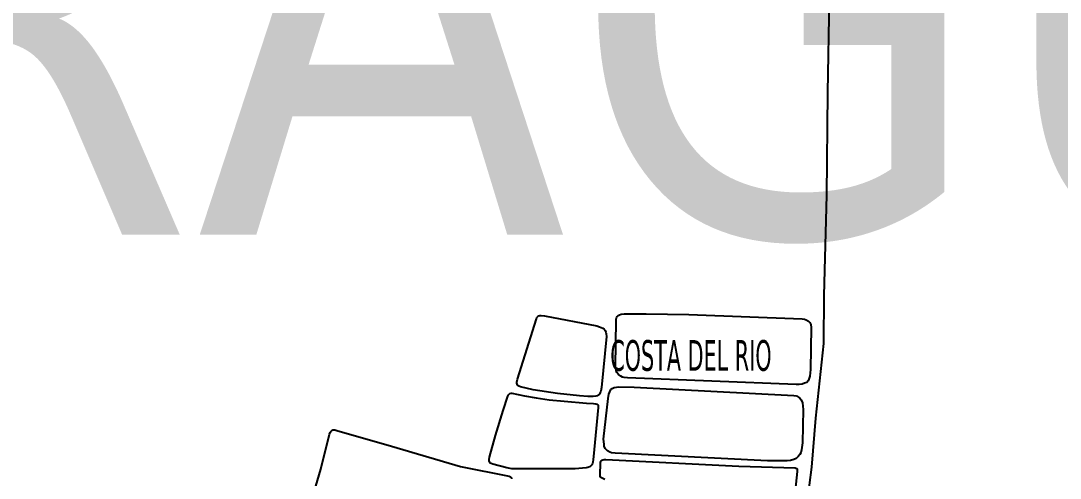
# Model space of a CAD drawing. Header units: metres. Extents: x 2 to 659295185, y -28 to 1124222152.
# Drawn here: x 658389 to 659065, y 1128442 to 1128740 of the extents above; entities that cross this region are included whole.
import ezdxf

# ---------------------------------------------------------------- set-up
doc = ezdxf.new("R2010")
doc.units = ezdxf.units.M
doc.header["$MEASUREMENT"] = 0
for name, color, linetype in [('MANZANA', 30, 'CONTINUOUS'), ('MARCO LEYENDA', 7, 'CONTINUOUS'), ('TEXTOS', 7, 'CONTINUOUS')]:
    doc.layers.add(name, color=color, linetype=linetype)
doc.styles.get("Standard").update_dxf_attribs({"font": 'tahoma.ttf'})

msp = doc.modelspace()

# ---------------------------------------------------------------- linework, layer by layer
at = {"layer": 'MANZANA', "linetype": 'Continuous', "lineweight": -2}
for p, q in [((658913.8206, 1128693.3577), (658914.9667, 1128754.6353)), ((658913.1362, 1128626.5513), (658913.8206, 1128693.3577)), ((658911.5695, 1128561.1746), (658913.1362, 1128626.5513)), ((658911.2644, 1128529.991), (658911.5695, 1128561.1746)), ((658906.0035, 1128481.5208), (658911.2644, 1128529.991)), ((658903.5215, 1128449.6573), (658906.0035, 1128481.5208)), ((658583.9373, 1128448.4476), (658589.6434, 1128471.143)), ((658589.6434, 1128471.143), (658590.0722, 1128472.2527)), ((658590.0722, 1128472.2527), (658590.5093, 1128472.9226)), ((658590.5093, 1128472.9226), (658590.9463, 1128473.3625)), ((658590.9463, 1128473.3625), (658591.3833, 1128473.6924)), ((658591.3833, 1128473.6924), (658591.9275, 1128473.9224)), ((658591.9275, 1128473.9224), (658592.48, 1128473.9224)), ((658592.48, 1128473.9224), (658593.0242, 1128473.8124)), ((658593.0242, 1128473.8124), (658594.4508, 1128473.4925)), ((658594.4508, 1128473.4925), (658629.8832, 1128463.2546)), ((658629.8832, 1128463.2546), (658674.8642, 1128450.1772)), ((658674.8642, 1128450.1772), (658706.553, 1128443.6886)), ((658898.3266, 1128410.3753), (658903.5215, 1128449.6573)), ((658572.2859, 1128407.8059), (658583.9373, 1128448.4476)), ((658706.553, 1128443.6886), (658707.3281, 1128443.3586)), ((658707.3281, 1128443.3586), (658707.658, 1128443.1387)), ((658707.658, 1128443.1387), (658707.9878, 1128442.8087)), ((658707.9878, 1128442.8087), (658708.095, 1128442.5888)), ((658708.095, 1128442.5888), (658708.095, 1128442.1489))]:
    msp.add_line(p, q, dxfattribs=at)
at = {"layer": 'MANZANA', "lineweight": -2}
for p, q in [((658711.8634, 1128506.8657), (658724.397, 1128546.1877)), ((658724.397, 1128546.1877), (658724.6114, 1128546.9575)), ((658724.6114, 1128546.9575), (658725.1557, 1128547.6274)), ((658725.1557, 1128547.6274), (658725.8071, 1128548.0673)), ((658725.8071, 1128548.0673), (658726.4667, 1128548.2973)), ((658726.4667, 1128548.2973), (658727.448, 1128548.2973)), ((658727.448, 1128548.2973), (658729.6414, 1128547.9773)), ((658729.6414, 1128547.9773), (658763.639, 1128541.5986)), ((658775.8099, 1128515.004), (658776.115, 1128544.9779)), ((658776.115, 1128544.9779), (658776.2139, 1128545.9777)), ((658776.2139, 1128545.9777), (658776.4283, 1128546.7476)), ((658776.4283, 1128546.7476), (658776.8653, 1128547.6374)), ((658776.8653, 1128547.6374), (658777.5168, 1128548.2973)), ((658777.5168, 1128548.2973), (658778.2836, 1128548.7472)), ((658778.2836, 1128548.7472), (658779.4875, 1128549.0871)), ((658779.4875, 1128549.0871), (658781.3511, 1128549.427)), ((658781.3511, 1128549.427), (658795.5917, 1128549.377)), ((658795.5917, 1128549.377), (658823.5368, 1128548.9471)), ((658823.5368, 1128548.9471), (658897.2794, 1128546.0777)), ((658897.2794, 1128546.0777), (658898.7059, 1128545.8578)), ((658898.7059, 1128545.8578), (658899.8026, 1128545.4178)), ((658899.8026, 1128545.4178), (658901.2292, 1128544.658)), ((658901.2292, 1128544.658), (658902.1115, 1128543.7682)), ((658902.1115, 1128543.7682), (658902.7794, 1128542.3385)), ((658763.639, 1128541.5986), (658765.2799, 1128540.9488)), ((658765.2799, 1128540.9488), (658766.4921, 1128540.3989)), ((658766.4921, 1128540.3989), (658767.4816, 1128539.959)), ((658767.4816, 1128539.959), (658768.3556, 1128539.2991)), ((658768.3556, 1128539.2991), (658768.9081, 1128538.5292)), ((658768.9081, 1128538.5292), (658769.4606, 1128537.5394)), ((658769.4606, 1128537.5394), (658769.6832, 1128536.3197)), ((658903.1092, 1128540.4589), (658902.6887, 1128513.1344)), ((658902.7794, 1128542.3385), (658903.1092, 1128540.4589)), ((658769.8069, 1128534.5501), (658766.558, 1128501.3568)), ((658769.6832, 1128536.3197), (658769.8069, 1128534.5501)), ((658776.148, 1128512.5745), (658775.8099, 1128515.004)), ((658776.7004, 1128511.1348), (658776.148, 1128512.5745)), ((658777.6899, 1128509.8151), (658776.7004, 1128511.1348)), ((658779.1247, 1128508.8253), (658777.6899, 1128509.8151)), ((658902.6887, 1128513.1344), (658902.1609, 1128508.8253)), ((658711.5418, 1128504.9861), (658711.8634, 1128506.8657)), ((658711.5418, 1128504.3162), (658711.5418, 1128504.9861)), ((658711.6572, 1128503.5464), (658711.5418, 1128504.3162)), ((658711.987, 1128502.9965), (658711.6572, 1128503.5464)), ((658712.3169, 1128502.5566), (658711.987, 1128502.9965)), ((658780.3286, 1128508.2754), (658779.1247, 1128508.8253)), ((658781.4253, 1128507.9455), (658780.3286, 1128508.2754)), ((658783.5115, 1128507.7355), (658781.4253, 1128507.9455)), ((658893.3132, 1128503.3664), (658783.5115, 1128507.7355)), ((658895.2839, 1128503.3764), (658893.3132, 1128503.3664)), ((658897.1392, 1128503.6064), (658895.2839, 1128503.3764)), ((658898.7801, 1128504.1662), (658897.1392, 1128503.6064)), ((658900.2067, 1128504.7261), (658898.7801, 1128504.1662)), ((658901.0807, 1128505.7259), (658900.2067, 1128504.7261)), ((658901.6167, 1128506.8257), (658901.0807, 1128505.7259)), ((658902.1609, 1128508.8253), (658901.6167, 1128506.8257)), ((658705.7779, 1128495.8879), (658706.2067, 1128496.7777)), ((658706.2067, 1128496.7777), (658706.5365, 1128497.2177)), ((658706.5365, 1128497.2177), (658707.0808, 1128497.5476)), ((658707.0808, 1128497.5476), (658707.8476, 1128497.6676)), ((658707.8476, 1128497.6676), (658708.1775, 1128497.6676)), ((658708.1775, 1128497.6676), (658716.514, 1128496.0479)), ((658712.8693, 1128502.2266), (658712.3169, 1128502.5566)), ((658713.8588, 1128501.7867), (658712.8693, 1128502.2266)), ((658722.1871, 1128499.8271), (658713.8588, 1128501.7867)), ((658737.9779, 1128497.5776), (658722.1871, 1128499.8271)), ((658752.334, 1128495.9879), (658737.9779, 1128497.5776)), ((658764.4966, 1128496.4778), (658763.7297, 1128496.0379)), ((658765.2634, 1128497.1477), (658764.4966, 1128496.4778)), ((658765.7994, 1128498.1475), (658765.2634, 1128497.1477)), ((658766.1293, 1128499.1473), (658765.7994, 1128498.1475)), ((658766.558, 1128501.3568), (658766.1293, 1128499.1473)), ((658770.9696, 1128494.1883), (658771.3983, 1128497.1777)), ((658771.3983, 1128497.1777), (658771.9343, 1128498.6174)), ((658771.9343, 1128498.6174), (658772.7012, 1128500.0571)), ((658772.7012, 1128500.0571), (658773.567, 1128500.8369)), ((658773.567, 1128500.8369), (658774.7709, 1128501.3968)), ((658774.7709, 1128501.3968), (658776.3046, 1128501.7367)), ((658776.3046, 1128501.7367), (658777.8384, 1128501.8467)), ((658777.8384, 1128501.8467), (658787.8076, 1128501.6767)), ((658787.8076, 1128501.6767), (658891.8042, 1128496.2778)), ((658891.8042, 1128496.2778), (658893.5605, 1128495.9579)), ((658702.6363, 1128486.4698), (658705.7779, 1128495.8879)), ((658716.514, 1128496.0479), (658724.1826, 1128494.6382)), ((658724.1826, 1128494.6382), (658732.5192, 1128493.4584)), ((658732.5192, 1128493.4584), (658742.3812, 1128492.5086)), ((658742.3812, 1128492.5086), (658756.9599, 1128491.2489)), ((658757.8174, 1128495.568), (658752.334, 1128495.9879)), ((658756.9599, 1128491.2489), (658761.4539, 1128491.0489)), ((658761.2147, 1128495.578), (658757.8174, 1128495.568)), ((658762.8557, 1128495.8079), (658761.2147, 1128495.578)), ((658761.4539, 1128491.0489), (658762.8804, 1128490.829)), ((658763.7297, 1128496.0379), (658762.8557, 1128495.8079)), ((658762.8804, 1128490.829), (658763.6473, 1128490.619)), ((658763.6473, 1128490.619), (658764.1997, 1128490.1791)), ((658764.1997, 1128490.1791), (658764.4141, 1128489.8492)), ((658764.4141, 1128489.8492), (658764.5296, 1128489.3992)), ((658768.0175, 1128467.7437), (658770.9696, 1128494.1883)), ((658893.5605, 1128495.9579), (658894.8799, 1128495.1881)), ((658894.8799, 1128495.1881), (658895.7622, 1128494.5282)), ((658895.7622, 1128494.5282), (658896.529, 1128493.4284)), ((658896.529, 1128493.4284), (658897.3041, 1128491.4388)), ((658897.3041, 1128491.4388), (658897.6422, 1128489.2293)), ((658697.5651, 1128470.1932), (658702.6363, 1128486.4698)), ((658764.5296, 1128488.4094), (658761.3879, 1128456.5459)), ((658764.5296, 1128489.3992), (658764.5296, 1128488.4094)), ((658897.8731, 1128487.1297), (658897.3124, 1128465.4441)), ((658897.6422, 1128489.2293), (658897.8731, 1128487.1297)), ((658693.7885, 1128456.126), (658697.5651, 1128470.1932)), ((658768.2567, 1128464.6443), (658768.0175, 1128467.7437)), ((658768.3721, 1128463.2046), (658768.2567, 1128464.6443)), ((658768.9246, 1128461.8848), (658768.3721, 1128463.2046)), ((658897.3124, 1128465.4441), (658896.7847, 1128460.905)), ((658693.4669, 1128454.5763), (658693.7885, 1128456.126)), ((658761.3879, 1128456.5459), (658761.2889, 1128454.5463)), ((658769.5843, 1128461.115), (658768.9246, 1128461.8848)), ((658770.4666, 1128460.2352), (658769.5843, 1128461.115)), ((658772.0003, 1128459.3554), (658770.4666, 1128460.2352)), ((658773.097, 1128458.9155), (658772.0003, 1128459.3554)), ((658775.4058, 1128458.7055), (658773.097, 1128458.9155)), ((658874.5786, 1128453.8365), (658775.4058, 1128458.7055)), ((658894.616, 1128456.5859), (658893.1977, 1128455.3662)), ((658895.5973, 1128457.8057), (658894.616, 1128456.5859)), ((658896.2487, 1128459.0254), (658895.5973, 1128457.8057)), ((658896.7847, 1128460.905), (658896.2487, 1128459.0254)), ((658693.4751, 1128453.8065), (658693.4669, 1128454.5763)), ((658693.5823, 1128453.2466), (658693.4751, 1128453.8065)), ((658693.9121, 1128452.6967), (658693.5823, 1128453.2466)), ((658694.2502, 1128452.2568), (658693.9121, 1128452.6967)), ((658694.9016, 1128451.9269), (658694.2502, 1128452.2568)), ((658696.0066, 1128451.497), (658694.9016, 1128451.9269)), ((658705.11, 1128449.2074), (658696.0066, 1128451.497)), ((658708.1775, 1128448.5576), (658705.11, 1128449.2074)), ((658756.5971, 1128449.1074), (658749.5881, 1128448.6375)), ((658757.8092, 1128449.3374), (658756.5971, 1128449.1074)), ((658758.8976, 1128449.7873), (658757.8092, 1128449.3374)), ((658759.5573, 1128450.3372), (658758.8976, 1128449.7873)), ((658760.3159, 1128451.227), (658759.5573, 1128450.3372)), ((658760.753, 1128452.0069), (658760.3159, 1128451.227)), ((658760.9674, 1128452.8867), (658760.753, 1128452.0069)), ((658761.2889, 1128454.5463), (658760.9674, 1128452.8867)), ((658765.8242, 1128444.1785), (658766.0056, 1128452.6867)), ((658766.0056, 1128452.6867), (658766.22, 1128453.3566)), ((658766.22, 1128453.3566), (658766.4426, 1128453.6865)), ((658766.4426, 1128453.6865), (658766.8796, 1128454.1364)), ((658766.8796, 1128454.1364), (658767.531, 1128454.3564)), ((658767.531, 1128454.3564), (658768.4051, 1128454.5863)), ((658768.4051, 1128454.5863), (658769.3946, 1128454.5863)), ((658769.3946, 1128454.5863), (658855.9677, 1128450.3272)), ((658855.9677, 1128450.3272), (658892.6782, 1128449.1674)), ((658887.5081, 1128453.6765), (658874.5786, 1128453.8365)), ((658889.6932, 1128454.0164), (658887.5081, 1128453.6765)), ((658891.7712, 1128454.6963), (658889.6932, 1128454.0164)), ((658893.1977, 1128455.3662), (658891.7712, 1128454.6963)), ((658892.6782, 1128449.1674), (658893.0081, 1128449.0575)), ((658893.0081, 1128449.0575), (658893.4451, 1128448.9475)), ((658893.4451, 1128448.9475), (658893.6677, 1128448.7275)), ((658709.3814, 1128448.4576), (658708.1775, 1128448.5576)), ((658749.5881, 1128448.6375), (658709.3814, 1128448.4576)), ((658765.8324, 1128443.6186), (658765.8242, 1128444.1785)), ((658766.0468, 1128443.1787), (658765.8324, 1128443.6186)), ((658766.2694, 1128442.9587), (658766.0468, 1128443.1787)), ((658768.7927, 1128441.529), (658766.2694, 1128442.9587)), ((658893.9976, 1128446.8479), (658892.2165, 1128430.3613)), ((658893.6677, 1128448.7275), (658893.8821, 1128448.5076)), ((658893.8821, 1128448.5076), (658893.9976, 1128448.0677)), ((658893.9976, 1128448.0677), (658893.9976, 1128447.7377)), ((658893.9976, 1128447.7377), (658893.9976, 1128446.8479))]:
    msp.add_line(p, q, dxfattribs=at)

# ---------------------------------------------------------------- texts
at = {"layer": 'MARCO LEYENDA', "linetype": 'Continuous', "insert": (651828.6703, 1128900.7388), "char_height": 300, "width": 9799.82872, "attachment_point": 1}
msp.add_mtext('MUNICIPIO LIBERTADOR - ESTADO ARAGUA', dxfattribs=at)
at = {"layer": 'TEXTOS', "color": 0, "width": 0.571429}
msp.add_text('COSTA DEL RIO ', height=20, dxfattribs=at).set_placement((658772.3054, 1128512.3071))

doc.saveas('drawing.dxf')
